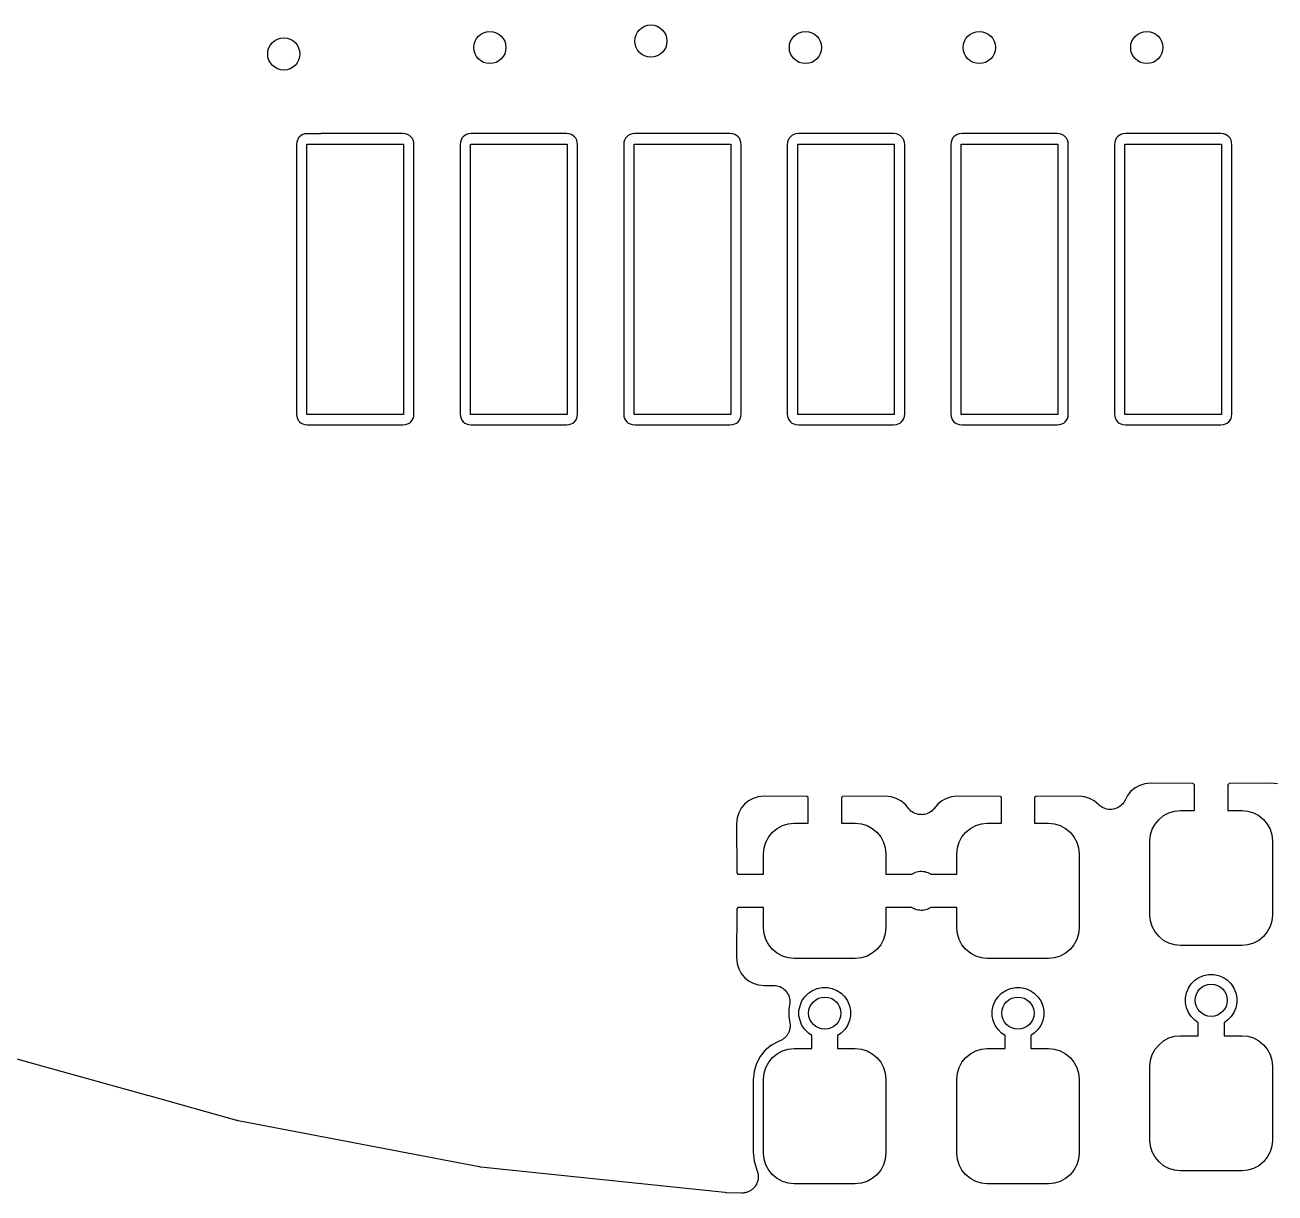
# Model space of a CAD drawing. Extents: x 115.8 to 161.5, y -138.1 to -92.5.
# Drawn here: x 131.79 to 141.5, y -138.1 to -129.03 of the extents above; entities that cross this region are included whole.
import ezdxf

# ---------------------------------------------------------------- set-up
doc = ezdxf.new("R2010")
doc.units = 0
doc.layers.add('BLACK', color=7, linetype='CONTINUOUS')

msp = doc.modelspace()

# ---------------------------------------------------------------- linework, layer by layer
at = {"layer": 'BLACK', "linetype": 'CONTINUOUS'}
for p, q in [((133.901, -129.934), (133.9, -129.951)), ((133.906, -129.919), (133.901, -129.934)), ((133.911, -129.909), (133.906, -129.919)), ((133.913, -129.905), (133.911, -129.909)), ((133.92, -129.897), (133.913, -129.905)), ((133.923, -129.893), (133.92, -129.897)), ((133.935, -129.883), (133.923, -129.893)), ((133.936, -129.883), (133.935, -129.883)), ((133.949, -129.876), (133.936, -129.883)), ((133.964, -129.871), (133.949, -129.876)), ((133.981, -129.87), (133.964, -129.871)), ((134.087, -129.87), (133.981, -129.87)), ((134.088, -129.869), (134.087, -129.87)), ((134.09, -129.869), (134.088, -129.869)), ((134.091, -129.869), (134.09, -129.869)), ((134.09, -129.869), (134.09, -129.869)), ((134.09, -129.869), (134.09, -129.869)), ((134.724, -129.869), (134.091, -129.869)), ((134.746, -129.871), (134.724, -129.869)), ((134.761, -129.876), (134.746, -129.871)), ((134.775, -129.883), (134.761, -129.876)), ((134.787, -129.893), (134.775, -129.883)), ((134.797, -129.905), (134.787, -129.893)), ((134.804, -129.919), (134.797, -129.905)), ((134.809, -129.934), (134.804, -129.919)), ((134.811, -129.956), (134.809, -129.934)), ((135.171, -129.934), (135.169, -129.956)), ((135.176, -129.919), (135.171, -129.934)), ((135.183, -129.905), (135.176, -129.919)), ((135.193, -129.893), (135.183, -129.905)), ((135.205, -129.883), (135.193, -129.893)), ((135.219, -129.876), (135.205, -129.883)), ((135.234, -129.871), (135.219, -129.876)), ((135.256, -129.869), (135.234, -129.871)), ((135.994, -129.869), (135.256, -129.869)), ((136.016, -129.871), (135.994, -129.869)), ((136.031, -129.876), (136.016, -129.871)), ((136.045, -129.883), (136.031, -129.876)), ((136.057, -129.893), (136.045, -129.883)), ((136.067, -129.905), (136.057, -129.893)), ((136.074, -129.919), (136.067, -129.905)), ((136.079, -129.934), (136.074, -129.919)), ((136.081, -129.956), (136.079, -129.934)), ((136.441, -129.934), (136.439, -129.956)), ((136.446, -129.919), (136.441, -129.934)), ((136.453, -129.905), (136.446, -129.919)), ((136.463, -129.893), (136.453, -129.905)), ((136.475, -129.883), (136.463, -129.893)), ((136.489, -129.876), (136.475, -129.883)), ((136.504, -129.871), (136.489, -129.876)), ((136.526, -129.869), (136.504, -129.871)), ((137.264, -129.869), (136.526, -129.869)), ((137.286, -129.871), (137.264, -129.869)), ((137.301, -129.876), (137.286, -129.871)), ((137.315, -129.883), (137.301, -129.876)), ((137.327, -129.893), (137.315, -129.883)), ((137.337, -129.905), (137.327, -129.893)), ((137.344, -129.919), (137.337, -129.905)), ((137.349, -129.934), (137.344, -129.919)), ((137.351, -129.956), (137.349, -129.934)), ((137.711, -129.934), (137.709, -129.956)), ((137.716, -129.919), (137.711, -129.934)), ((137.723, -129.905), (137.716, -129.919)), ((137.733, -129.893), (137.723, -129.905)), ((137.745, -129.883), (137.733, -129.893)), ((137.759, -129.876), (137.745, -129.883)), ((137.774, -129.871), (137.759, -129.876)), ((137.796, -129.869), (137.774, -129.871)), ((138.534, -129.869), (137.796, -129.869)), ((138.556, -129.871), (138.534, -129.869)), ((138.571, -129.876), (138.556, -129.871)), ((138.585, -129.883), (138.571, -129.876)), ((138.597, -129.893), (138.585, -129.883)), ((138.607, -129.905), (138.597, -129.893)), ((138.614, -129.919), (138.607, -129.905)), ((138.619, -129.934), (138.614, -129.919)), ((138.621, -129.956), (138.619, -129.934)), ((138.981, -129.934), (138.979, -129.956)), ((138.986, -129.919), (138.981, -129.934)), ((138.993, -129.905), (138.986, -129.919)), ((139.003, -129.893), (138.993, -129.905)), ((139.015, -129.883), (139.003, -129.893)), ((139.029, -129.876), (139.015, -129.883)), ((139.044, -129.871), (139.029, -129.876)), ((139.066, -129.869), (139.044, -129.871)), ((139.804, -129.869), (139.066, -129.869)), ((139.826, -129.871), (139.804, -129.869)), ((139.841, -129.876), (139.826, -129.871)), ((139.855, -129.883), (139.841, -129.876)), ((139.867, -129.893), (139.855, -129.883)), ((139.877, -129.905), (139.867, -129.893)), ((139.884, -129.919), (139.877, -129.905)), ((139.889, -129.934), (139.884, -129.919)), ((139.891, -129.956), (139.889, -129.934)), ((140.251, -129.934), (140.249, -129.956)), ((140.256, -129.919), (140.251, -129.934)), ((140.263, -129.905), (140.256, -129.919)), ((140.273, -129.893), (140.263, -129.905)), ((140.285, -129.883), (140.273, -129.893)), ((140.299, -129.876), (140.285, -129.883)), ((140.314, -129.871), (140.299, -129.876)), ((140.336, -129.869), (140.314, -129.871)), ((141.074, -129.869), (140.336, -129.869)), ((141.096, -129.871), (141.074, -129.869)), ((141.111, -129.876), (141.096, -129.871)), ((141.125, -129.883), (141.111, -129.876)), ((141.137, -129.893), (141.125, -129.883)), ((141.147, -129.905), (141.137, -129.893)), ((141.154, -129.919), (141.147, -129.905)), ((141.159, -129.934), (141.154, -129.919)), ((141.161, -129.956), (141.159, -129.934)), ((133.9, -129.951), (133.9, -132.049)), ((133.98, -132.05), (133.98, -129.95)), ((133.98, -129.95), (134.73, -129.95)), ((134.73, -129.95), (134.73, -132.05)), ((134.811, -132.044), (134.811, -129.956)), ((135.169, -129.956), (135.169, -132.044)), ((135.25, -132.05), (135.25, -129.95)), ((135.25, -129.95), (136, -129.95)), ((136, -129.95), (136, -132.05)), ((136.081, -132.044), (136.081, -129.956)), ((136.439, -129.956), (136.439, -132.044)), ((136.52, -132.05), (136.52, -129.95)), ((136.52, -129.95), (137.27, -129.95)), ((137.27, -129.95), (137.27, -132.05)), ((137.351, -132.044), (137.351, -129.956)), ((137.709, -129.956), (137.709, -132.044)), ((137.79, -132.05), (137.79, -129.95)), ((137.79, -129.95), (138.54, -129.95)), ((138.54, -129.95), (138.54, -132.05)), ((138.621, -132.044), (138.621, -129.956)), ((138.979, -129.956), (138.979, -132.044)), ((139.06, -132.05), (139.06, -129.95)), ((139.06, -129.95), (139.81, -129.95)), ((139.81, -129.95), (139.81, -132.05)), ((139.891, -132.044), (139.891, -129.956)), ((140.249, -129.956), (140.249, -132.044)), ((140.33, -132.05), (140.33, -129.95)), ((140.33, -129.95), (141.08, -129.95)), ((141.08, -129.95), (141.08, -132.05)), ((141.161, -132.044), (141.161, -129.956)), ((133.9, -132.049), (133.901, -132.066)), ((133.901, -132.066), (133.906, -132.081)), ((134.73, -132.05), (133.98, -132.05)), ((134.804, -132.081), (134.809, -132.066)), ((134.809, -132.066), (134.811, -132.044)), ((135.169, -132.044), (135.171, -132.066)), ((135.171, -132.066), (135.176, -132.081)), ((136, -132.05), (135.25, -132.05)), ((136.074, -132.081), (136.079, -132.066)), ((136.079, -132.066), (136.081, -132.044)), ((136.439, -132.044), (136.441, -132.066)), ((136.441, -132.066), (136.446, -132.081)), ((137.27, -132.05), (136.52, -132.05)), ((137.344, -132.081), (137.349, -132.066)), ((137.349, -132.066), (137.351, -132.044)), ((137.709, -132.044), (137.711, -132.066)), ((137.711, -132.066), (137.716, -132.081)), ((138.54, -132.05), (137.79, -132.05)), ((138.614, -132.081), (138.619, -132.066)), ((138.619, -132.066), (138.621, -132.044)), ((138.979, -132.044), (138.981, -132.066)), ((138.981, -132.066), (138.986, -132.081)), ((139.81, -132.05), (139.06, -132.05)), ((139.884, -132.081), (139.889, -132.066)), ((139.889, -132.066), (139.891, -132.044)), ((140.249, -132.044), (140.251, -132.066)), ((140.251, -132.066), (140.256, -132.081)), ((141.08, -132.05), (140.33, -132.05)), ((141.154, -132.081), (141.159, -132.066)), ((141.159, -132.066), (141.161, -132.044)), ((133.906, -132.081), (133.906, -132.081)), ((133.906, -132.081), (133.913, -132.094)), ((133.913, -132.094), (133.913, -132.095)), ((133.913, -132.095), (133.919, -132.102)), ((133.919, -132.102), (133.923, -132.107)), ((133.923, -132.107), (133.935, -132.117)), ((133.935, -132.117), (133.949, -132.124)), ((133.949, -132.124), (133.964, -132.129)), ((133.964, -132.129), (133.981, -132.13)), ((133.981, -132.13), (134.087, -132.13)), ((134.087, -132.13), (134.087, -132.13)), ((134.087, -132.13), (134.087, -132.13)), ((134.087, -132.13), (134.089, -132.131)), ((134.089, -132.131), (134.09, -132.131)), ((134.09, -132.131), (134.09, -132.131)), ((134.09, -132.131), (134.09, -132.131)), ((134.09, -132.131), (134.091, -132.131)), ((134.091, -132.131), (134.724, -132.131)), ((134.724, -132.131), (134.746, -132.129)), ((134.746, -132.129), (134.761, -132.124)), ((134.761, -132.124), (134.775, -132.117)), ((134.775, -132.117), (134.787, -132.107)), ((134.787, -132.107), (134.797, -132.095)), ((134.797, -132.095), (134.804, -132.081)), ((135.176, -132.081), (135.183, -132.095)), ((135.183, -132.095), (135.193, -132.107)), ((135.193, -132.107), (135.205, -132.117)), ((135.205, -132.117), (135.219, -132.124)), ((135.219, -132.124), (135.234, -132.129)), ((135.234, -132.129), (135.256, -132.131)), ((135.256, -132.131), (135.994, -132.131)), ((135.994, -132.131), (136.016, -132.129)), ((136.016, -132.129), (136.031, -132.124)), ((136.031, -132.124), (136.045, -132.117)), ((136.045, -132.117), (136.057, -132.107)), ((136.057, -132.107), (136.067, -132.095)), ((136.067, -132.095), (136.074, -132.081)), ((136.446, -132.081), (136.453, -132.095)), ((136.453, -132.095), (136.463, -132.107)), ((136.463, -132.107), (136.475, -132.117)), ((136.475, -132.117), (136.489, -132.124)), ((136.489, -132.124), (136.504, -132.129)), ((136.504, -132.129), (136.526, -132.131)), ((136.526, -132.131), (137.264, -132.131)), ((137.264, -132.131), (137.286, -132.129)), ((137.286, -132.129), (137.301, -132.124)), ((137.301, -132.124), (137.315, -132.117)), ((137.315, -132.117), (137.327, -132.107)), ((137.327, -132.107), (137.337, -132.095)), ((137.337, -132.095), (137.344, -132.081)), ((137.716, -132.081), (137.723, -132.095)), ((137.723, -132.095), (137.733, -132.107)), ((137.733, -132.107), (137.745, -132.117)), ((137.745, -132.117), (137.759, -132.124)), ((137.759, -132.124), (137.774, -132.129)), ((137.774, -132.129), (137.796, -132.131)), ((137.796, -132.131), (138.534, -132.131)), ((138.534, -132.131), (138.556, -132.129)), ((138.556, -132.129), (138.571, -132.124)), ((138.571, -132.124), (138.585, -132.117)), ((138.585, -132.117), (138.597, -132.107)), ((138.597, -132.107), (138.607, -132.095)), ((138.607, -132.095), (138.614, -132.081)), ((138.986, -132.081), (138.993, -132.095)), ((138.993, -132.095), (139.003, -132.107)), ((139.003, -132.107), (139.015, -132.117)), ((139.015, -132.117), (139.029, -132.124)), ((139.029, -132.124), (139.044, -132.129)), ((139.044, -132.129), (139.066, -132.131)), ((139.066, -132.131), (139.804, -132.131)), ((139.804, -132.131), (139.826, -132.129)), ((139.826, -132.129), (139.841, -132.124)), ((139.841, -132.124), (139.855, -132.117)), ((139.855, -132.117), (139.867, -132.107)), ((139.867, -132.107), (139.877, -132.095)), ((139.877, -132.095), (139.884, -132.081)), ((140.256, -132.081), (140.263, -132.095)), ((140.263, -132.095), (140.273, -132.107)), ((140.273, -132.107), (140.285, -132.117)), ((140.285, -132.117), (140.299, -132.124)), ((140.299, -132.124), (140.314, -132.129)), ((140.314, -132.129), (140.336, -132.131)), ((140.336, -132.131), (141.074, -132.131)), ((141.074, -132.131), (141.096, -132.129)), ((141.096, -132.129), (141.111, -132.124)), ((141.111, -132.124), (141.125, -132.117)), ((141.125, -132.117), (141.137, -132.107)), ((141.137, -132.107), (141.147, -132.095)), ((141.147, -132.095), (141.154, -132.081)), ((140.377, -134.977), (140.351, -135.009)), ((140.409, -134.951), (140.377, -134.977)), ((140.445, -134.932), (140.409, -134.951)), ((140.484, -134.92), (140.445, -134.932)), ((140.531, -134.915), (140.484, -134.92)), ((140.861, -134.917), (140.531, -134.915)), ((140.871, -134.926), (140.861, -134.917)), ((140.871, -135.125), (140.871, -134.926)), ((141.139, -134.917), (141.129, -134.926)), ((141.129, -134.926), (141.129, -135.125)), ((141.469, -134.915), (141.139, -134.917)), ((141.516, -134.92), (141.469, -134.915)), ((137.377, -135.077), (137.351, -135.109)), ((137.409, -135.051), (137.377, -135.077)), ((137.445, -135.032), (137.409, -135.051)), ((137.484, -135.02), (137.445, -135.032)), ((137.531, -135.015), (137.484, -135.02)), ((137.861, -135.017), (137.531, -135.015)), ((137.871, -135.026), (137.861, -135.017)), ((137.871, -135.225), (137.871, -135.026)), ((138.139, -135.017), (138.129, -135.026)), ((138.129, -135.026), (138.129, -135.225)), ((138.469, -135.015), (138.139, -135.017)), ((138.516, -135.02), (138.469, -135.015)), ((138.555, -135.032), (138.516, -135.02)), ((138.591, -135.051), (138.555, -135.032)), ((138.623, -135.077), (138.591, -135.051)), ((138.652, -135.113), (138.623, -135.077)), ((138.877, -135.077), (138.848, -135.113)), ((138.909, -135.051), (138.877, -135.077)), ((138.945, -135.032), (138.909, -135.051)), ((138.984, -135.02), (138.945, -135.032)), ((139.031, -135.015), (138.984, -135.02)), ((139.361, -135.017), (139.031, -135.015)), ((139.371, -135.026), (139.361, -135.017)), ((139.371, -135.225), (139.371, -135.026)), ((139.639, -135.017), (139.629, -135.026)), ((139.629, -135.026), (139.629, -135.225)), ((139.969, -135.015), (139.639, -135.017)), ((140.016, -135.02), (139.969, -135.015)), ((140.055, -135.032), (140.016, -135.02)), ((140.091, -135.051), (140.055, -135.032)), ((140.128, -135.081), (140.091, -135.051)), ((140.135, -135.089), (140.128, -135.081)), ((140.305, -135.082), (140.296, -135.09)), ((140.314, -135.073), (140.305, -135.082)), ((140.321, -135.063), (140.314, -135.073)), ((140.314, -135.073), (140.314, -135.073)), ((140.314, -135.073), (140.314, -135.073)), ((140.328, -135.053), (140.321, -135.063)), ((140.329, -135.051), (140.328, -135.052)), ((140.328, -135.052), (140.328, -135.052)), ((140.328, -135.052), (140.328, -135.052)), ((140.328, -135.052), (140.328, -135.053)), ((140.351, -135.009), (140.329, -135.051)), ((137.332, -135.145), (137.32, -135.184)), ((137.351, -135.109), (137.332, -135.145)), ((138.66, -135.121), (138.652, -135.113)), ((138.669, -135.13), (138.66, -135.121)), ((138.679, -135.137), (138.669, -135.13)), ((138.669, -135.13), (138.669, -135.13)), ((138.669, -135.13), (138.669, -135.13)), ((138.689, -135.144), (138.679, -135.137)), ((138.69, -135.144), (138.689, -135.144)), ((138.701, -135.149), (138.69, -135.144)), ((138.69, -135.144), (138.69, -135.144)), ((138.712, -135.153), (138.701, -135.149)), ((138.713, -135.153), (138.712, -135.153)), ((138.712, -135.153), (138.712, -135.153)), ((138.725, -135.156), (138.713, -135.153)), ((138.736, -135.158), (138.725, -135.156)), ((138.737, -135.158), (138.736, -135.158)), ((138.749, -135.158), (138.737, -135.158)), ((138.737, -135.158), (138.737, -135.158)), ((138.761, -135.159), (138.749, -135.158)), ((138.762, -135.158), (138.761, -135.159)), ((138.774, -135.156), (138.762, -135.158)), ((138.762, -135.158), (138.762, -135.158)), ((138.785, -135.154), (138.774, -135.156)), ((138.786, -135.154), (138.785, -135.154)), ((138.797, -135.149), (138.786, -135.154)), ((138.786, -135.154), (138.786, -135.154)), ((138.808, -135.145), (138.797, -135.149)), ((138.809, -135.145), (138.808, -135.145)), ((138.819, -135.138), (138.809, -135.144)), ((138.809, -135.144), (138.809, -135.145)), ((138.829, -135.131), (138.819, -135.138)), ((138.83, -135.131), (138.829, -135.131)), ((138.838, -135.122), (138.83, -135.131)), ((138.83, -135.131), (138.83, -135.131)), ((138.847, -135.114), (138.838, -135.122)), ((138.848, -135.113), (138.847, -135.114)), ((138.848, -135.113), (138.848, -135.113)), ((138.848, -135.113), (138.848, -135.113)), ((138.848, -135.113), (138.848, -135.113)), ((140.136, -135.089), (140.135, -135.089)), ((140.146, -135.096), (140.136, -135.089)), ((140.136, -135.089), (140.136, -135.089)), ((140.156, -135.103), (140.146, -135.096)), ((140.157, -135.103), (140.156, -135.103)), ((140.156, -135.103), (140.156, -135.103)), ((140.168, -135.108), (140.157, -135.103)), ((140.179, -135.113), (140.168, -135.108)), ((140.191, -135.115), (140.179, -135.113)), ((140.179, -135.113), (140.179, -135.113)), ((140.179, -135.113), (140.179, -135.113)), ((140.203, -135.118), (140.191, -135.115)), ((140.204, -135.118), (140.203, -135.118)), ((140.203, -135.118), (140.203, -135.118)), ((140.216, -135.118), (140.204, -135.118)), ((140.228, -135.118), (140.216, -135.118)), ((140.24, -135.115), (140.228, -135.118)), ((140.228, -135.118), (140.228, -135.118)), ((140.228, -135.118), (140.228, -135.118)), ((140.252, -135.113), (140.24, -135.115)), ((140.253, -135.113), (140.252, -135.113)), ((140.252, -135.113), (140.252, -135.113)), ((140.264, -135.108), (140.253, -135.113)), ((140.275, -135.104), (140.264, -135.108)), ((140.276, -135.104), (140.275, -135.104)), ((140.275, -135.104), (140.275, -135.104)), ((140.286, -135.097), (140.276, -135.104)), ((140.296, -135.09), (140.286, -135.097)), ((140.296, -135.09), (140.296, -135.09)), ((140.296, -135.09), (140.296, -135.09)), ((140.595, -135.195), (140.631, -135.165)), ((140.631, -135.165), (140.672, -135.143)), ((140.672, -135.143), (140.716, -135.13)), ((140.716, -135.13), (140.762, -135.125)), ((140.762, -135.125), (140.871, -135.125)), ((141.129, -135.125), (141.237, -135.125)), ((141.237, -135.125), (141.284, -135.13)), ((141.284, -135.13), (141.328, -135.143)), ((141.328, -135.143), (141.369, -135.165)), ((141.369, -135.165), (141.405, -135.195)), ((137.32, -135.184), (137.315, -135.231)), ((137.315, -135.231), (137.317, -135.611)), ((137.595, -135.295), (137.631, -135.265)), ((137.631, -135.265), (137.672, -135.243)), ((137.672, -135.243), (137.716, -135.23)), ((137.716, -135.23), (137.762, -135.225)), ((137.762, -135.225), (137.871, -135.225)), ((138.129, -135.225), (138.237, -135.225)), ((138.237, -135.225), (138.284, -135.23)), ((138.284, -135.23), (138.328, -135.243)), ((138.328, -135.243), (138.369, -135.265)), ((138.369, -135.265), (138.405, -135.295)), ((139.095, -135.295), (139.131, -135.265)), ((139.131, -135.265), (139.172, -135.243)), ((139.172, -135.243), (139.216, -135.23)), ((139.216, -135.23), (139.262, -135.225)), ((139.262, -135.225), (139.371, -135.225)), ((139.629, -135.225), (139.737, -135.225)), ((139.737, -135.225), (139.784, -135.23)), ((139.784, -135.23), (139.828, -135.243)), ((139.828, -135.243), (139.869, -135.265)), ((139.869, -135.265), (139.905, -135.295)), ((140.53, -135.316), (140.543, -135.272)), ((140.543, -135.272), (140.565, -135.231)), ((140.565, -135.231), (140.595, -135.195)), ((141.405, -135.195), (141.435, -135.231)), ((141.435, -135.231), (141.457, -135.272)), ((141.457, -135.272), (141.47, -135.316)), ((137.53, -135.416), (137.543, -135.372)), ((137.543, -135.372), (137.565, -135.331)), ((137.565, -135.331), (137.595, -135.295)), ((138.405, -135.295), (138.435, -135.331)), ((138.435, -135.331), (138.457, -135.372)), ((138.457, -135.372), (138.47, -135.416)), ((139.03, -135.416), (139.043, -135.372)), ((139.043, -135.372), (139.065, -135.331)), ((139.065, -135.331), (139.095, -135.295)), ((139.905, -135.295), (139.935, -135.331)), ((139.935, -135.331), (139.957, -135.372)), ((139.957, -135.372), (139.97, -135.416)), ((140.525, -135.362), (140.53, -135.316)), ((140.525, -135.938), (140.525, -135.362)), ((141.47, -135.316), (141.475, -135.362)), ((141.475, -135.362), (141.475, -135.938)), ((137.525, -135.463), (137.53, -135.416)), ((137.525, -135.621), (137.525, -135.463)), ((138.47, -135.416), (138.475, -135.463)), ((138.475, -135.463), (138.475, -135.621)), ((139.025, -135.463), (139.03, -135.416)), ((139.025, -135.621), (139.025, -135.463)), ((139.97, -135.416), (139.975, -135.463)), ((139.975, -135.463), (139.975, -136.037)), ((137.317, -135.611), (137.326, -135.621)), ((137.326, -135.621), (137.525, -135.621)), ((138.475, -135.621), (138.677, -135.621)), ((138.677, -135.621), (138.68, -135.618)), ((138.68, -135.618), (138.68, -135.618)), ((138.68, -135.618), (138.681, -135.618)), ((138.681, -135.618), (138.691, -135.612)), ((138.691, -135.612), (138.702, -135.607)), ((138.702, -135.607), (138.703, -135.606)), ((138.702, -135.607), (138.702, -135.607)), ((138.703, -135.606), (138.714, -135.603)), ((138.714, -135.603), (138.726, -135.6)), ((138.726, -135.6), (138.727, -135.599)), ((138.726, -135.6), (138.726, -135.6)), ((138.727, -135.599), (138.739, -135.598)), ((138.739, -135.598), (138.75, -135.597)), ((138.75, -135.597), (138.751, -135.597)), ((138.751, -135.597), (138.751, -135.597)), ((138.751, -135.597), (138.763, -135.599)), ((138.763, -135.599), (138.775, -135.6)), ((138.775, -135.6), (138.776, -135.6)), ((138.776, -135.6), (138.776, -135.6)), ((138.776, -135.6), (138.787, -135.604)), ((138.787, -135.604), (138.799, -135.607)), ((138.799, -135.607), (138.799, -135.607)), ((138.799, -135.607), (138.8, -135.607)), ((138.8, -135.607), (138.81, -135.613)), ((138.81, -135.613), (138.821, -135.619)), ((138.821, -135.619), (138.821, -135.619)), ((138.821, -135.619), (138.821, -135.619)), ((138.821, -135.619), (138.824, -135.621)), ((138.824, -135.621), (139.025, -135.621)), ((137.317, -135.889), (137.315, -136.269)), ((137.326, -135.879), (137.317, -135.889)), ((137.525, -135.879), (137.326, -135.879)), ((137.525, -136.037), (137.525, -135.879)), ((138.676, -135.879), (138.475, -135.879)), ((138.475, -135.879), (138.475, -136.037)), ((138.679, -135.881), (138.676, -135.879)), ((138.69, -135.887), (138.679, -135.881)), ((138.679, -135.881), (138.679, -135.881)), ((138.679, -135.881), (138.679, -135.881)), ((138.7, -135.893), (138.69, -135.887)), ((138.701, -135.893), (138.7, -135.893)), ((138.713, -135.897), (138.701, -135.893)), ((138.701, -135.893), (138.701, -135.893)), ((138.724, -135.9), (138.713, -135.897)), ((138.725, -135.9), (138.724, -135.9)), ((138.724, -135.9), (138.724, -135.9)), ((138.737, -135.901), (138.725, -135.9)), ((138.749, -135.903), (138.737, -135.901)), ((138.75, -135.903), (138.749, -135.903)), ((138.749, -135.903), (138.749, -135.903)), ((138.762, -135.902), (138.75, -135.903)), ((138.773, -135.901), (138.762, -135.902)), ((138.774, -135.9), (138.773, -135.901)), ((138.786, -135.897), (138.774, -135.9)), ((138.774, -135.9), (138.774, -135.9)), ((138.797, -135.894), (138.786, -135.897)), ((138.798, -135.893), (138.797, -135.894)), ((138.809, -135.888), (138.798, -135.893)), ((138.798, -135.893), (138.798, -135.893)), ((138.819, -135.882), (138.809, -135.888)), ((138.82, -135.882), (138.819, -135.882)), ((138.823, -135.879), (138.82, -135.882)), ((138.82, -135.882), (138.82, -135.882)), ((139.025, -135.879), (138.823, -135.879)), ((139.025, -136.037), (139.025, -135.879)), ((140.53, -135.984), (140.525, -135.938)), ((141.475, -135.938), (141.47, -135.984)), ((137.53, -136.084), (137.525, -136.037)), ((138.475, -136.037), (138.47, -136.084)), ((139.03, -136.084), (139.025, -136.037)), ((139.975, -136.037), (139.97, -136.084)), ((140.543, -136.028), (140.53, -135.984)), ((140.565, -136.069), (140.543, -136.028)), ((141.457, -136.028), (141.435, -136.069)), ((141.47, -135.984), (141.457, -136.028)), ((137.543, -136.128), (137.53, -136.084)), ((137.565, -136.169), (137.543, -136.128)), ((138.457, -136.128), (138.435, -136.169)), ((138.47, -136.084), (138.457, -136.128)), ((139.043, -136.128), (139.03, -136.084)), ((139.065, -136.169), (139.043, -136.128)), ((139.957, -136.128), (139.935, -136.169)), ((139.97, -136.084), (139.957, -136.128)), ((140.595, -136.105), (140.565, -136.069)), ((140.631, -136.135), (140.595, -136.105)), ((140.672, -136.157), (140.631, -136.135)), ((141.369, -136.135), (141.328, -136.157)), ((141.405, -136.105), (141.369, -136.135)), ((141.435, -136.069), (141.405, -136.105)), ((137.595, -136.205), (137.565, -136.169)), ((137.631, -136.235), (137.595, -136.205)), ((137.672, -136.257), (137.631, -136.235)), ((138.369, -136.235), (138.328, -136.257)), ((138.405, -136.205), (138.369, -136.235)), ((138.435, -136.169), (138.405, -136.205)), ((139.095, -136.205), (139.065, -136.169)), ((139.131, -136.235), (139.095, -136.205)), ((139.172, -136.257), (139.131, -136.235)), ((139.869, -136.235), (139.828, -136.257)), ((139.905, -136.205), (139.869, -136.235)), ((139.935, -136.169), (139.905, -136.205)), ((140.716, -136.17), (140.672, -136.157)), ((140.762, -136.175), (140.716, -136.17)), ((141.237, -136.175), (140.762, -136.175)), ((141.284, -136.17), (141.237, -136.175)), ((141.328, -136.157), (141.284, -136.17)), ((137.315, -136.269), (137.32, -136.316)), ((137.32, -136.316), (137.332, -136.355)), ((137.716, -136.27), (137.672, -136.257)), ((137.762, -136.275), (137.716, -136.27)), ((138.237, -136.275), (137.762, -136.275)), ((138.284, -136.27), (138.237, -136.275)), ((138.328, -136.257), (138.284, -136.27)), ((139.216, -136.27), (139.172, -136.257)), ((139.262, -136.275), (139.216, -136.27)), ((139.737, -136.275), (139.262, -136.275)), ((139.784, -136.27), (139.737, -136.275)), ((139.828, -136.257), (139.784, -136.27)), ((137.332, -136.355), (137.351, -136.391)), ((137.351, -136.391), (137.377, -136.423)), ((137.377, -136.423), (137.409, -136.449)), ((140.845, -136.473), (140.873, -136.445)), ((140.873, -136.445), (140.905, -136.423)), ((140.905, -136.423), (140.942, -136.408)), ((140.942, -136.408), (140.98, -136.4)), ((140.98, -136.4), (141.02, -136.4)), ((141.02, -136.4), (141.058, -136.408)), ((141.058, -136.408), (141.095, -136.423)), ((141.095, -136.423), (141.127, -136.445)), ((141.127, -136.445), (141.155, -136.473)), ((137.409, -136.449), (137.445, -136.468)), ((137.445, -136.468), (137.484, -136.48)), ((137.484, -136.48), (137.531, -136.485)), ((137.531, -136.485), (137.602, -136.484)), ((137.602, -136.484), (137.604, -136.484)), ((137.604, -136.484), (137.604, -136.484)), ((137.604, -136.484), (137.604, -136.484)), ((137.604, -136.484), (137.604, -136.484)), ((137.604, -136.484), (137.616, -136.486)), ((137.616, -136.486), (137.628, -136.487)), ((137.628, -136.487), (137.628, -136.487)), ((137.628, -136.487), (137.629, -136.487)), ((137.629, -136.487), (137.64, -136.491)), ((137.64, -136.491), (137.652, -136.494)), ((137.652, -136.494), (137.652, -136.494)), ((137.652, -136.494), (137.652, -136.494)), ((137.652, -136.494), (137.663, -136.5)), ((137.663, -136.5), (137.674, -136.506)), ((137.674, -136.506), (137.674, -136.506)), ((137.674, -136.506), (137.674, -136.506)), ((137.674, -136.506), (137.683, -136.514)), ((137.683, -136.514), (137.693, -136.522)), ((137.693, -136.522), (137.693, -136.522)), ((137.693, -136.522), (137.693, -136.522)), ((137.693, -136.522), (137.701, -136.532)), ((137.701, -136.532), (137.709, -136.541)), ((137.709, -136.541), (137.709, -136.541)), ((137.709, -136.541), (137.709, -136.541)), ((137.709, -136.541), (137.714, -136.552)), ((137.873, -136.545), (137.905, -136.523)), ((137.905, -136.523), (137.942, -136.508)), ((137.942, -136.508), (137.98, -136.5)), ((137.98, -136.5), (138.02, -136.5)), ((138.02, -136.5), (138.058, -136.508)), ((138.058, -136.508), (138.095, -136.523)), ((138.095, -136.523), (138.127, -136.545)), ((139.373, -136.545), (139.405, -136.523)), ((139.405, -136.523), (139.442, -136.508)), ((139.442, -136.508), (139.48, -136.5)), ((139.48, -136.5), (139.52, -136.5)), ((139.52, -136.5), (139.558, -136.508)), ((139.558, -136.508), (139.595, -136.523)), ((139.595, -136.523), (139.627, -136.545)), ((140.8, -136.58), (140.808, -136.542)), ((140.808, -136.542), (140.823, -136.505)), ((140.823, -136.505), (140.845, -136.473)), ((141.155, -136.473), (141.177, -136.505)), ((141.177, -136.505), (141.192, -136.542)), ((141.192, -136.542), (141.2, -136.58)), ((137.714, -136.552), (137.72, -136.563)), ((137.72, -136.563), (137.72, -136.563)), ((137.72, -136.563), (137.72, -136.563)), ((137.72, -136.563), (137.724, -136.575)), ((137.727, -136.636), (137.72, -136.672)), ((137.724, -136.575), (137.727, -136.587)), ((137.727, -136.587), (137.727, -136.587)), ((137.727, -136.587), (137.727, -136.587)), ((137.727, -136.587), (137.728, -136.599)), ((137.728, -136.624), (137.727, -136.636)), ((137.728, -136.599), (137.73, -136.611)), ((137.73, -136.612), (137.728, -136.624)), ((137.73, -136.611), (137.73, -136.612)), ((137.73, -136.612), (137.73, -136.612)), ((137.808, -136.642), (137.823, -136.605)), ((137.823, -136.605), (137.845, -136.573)), ((137.845, -136.573), (137.873, -136.545)), ((138.127, -136.545), (138.155, -136.573)), ((138.155, -136.573), (138.177, -136.605)), ((138.177, -136.605), (138.192, -136.642)), ((139.308, -136.642), (139.323, -136.605)), ((139.323, -136.605), (139.345, -136.573)), ((139.345, -136.573), (139.373, -136.545)), ((139.627, -136.545), (139.655, -136.573)), ((139.655, -136.573), (139.677, -136.605)), ((139.677, -136.605), (139.692, -136.642)), ((140.8, -136.62), (140.8, -136.58)), ((140.808, -136.658), (140.8, -136.62)), ((141.2, -136.62), (141.192, -136.658)), ((141.2, -136.58), (141.2, -136.62)), ((137.72, -136.672), (137.72, -136.728)), ((137.72, -136.728), (137.729, -136.772)), ((137.8, -136.68), (137.808, -136.642)), ((137.8, -136.72), (137.8, -136.68)), ((137.808, -136.758), (137.8, -136.72)), ((138.192, -136.642), (138.2, -136.68)), ((138.2, -136.72), (138.192, -136.758)), ((138.2, -136.68), (138.2, -136.72)), ((139.3, -136.68), (139.308, -136.642)), ((139.3, -136.72), (139.3, -136.68)), ((139.308, -136.758), (139.3, -136.72)), ((139.692, -136.642), (139.7, -136.68)), ((139.7, -136.72), (139.692, -136.758)), ((139.7, -136.68), (139.7, -136.72)), ((140.823, -136.695), (140.808, -136.658)), ((140.845, -136.727), (140.823, -136.695)), ((140.873, -136.755), (140.845, -136.727)), ((141.155, -136.727), (141.127, -136.755)), ((141.177, -136.695), (141.155, -136.727)), ((141.192, -136.658), (141.177, -136.695)), ((137.727, -136.829), (137.726, -136.835)), ((137.729, -136.823), (137.727, -136.829)), ((137.729, -136.772), (137.729, -136.774)), ((137.729, -136.774), (137.73, -136.78)), ((137.731, -136.81), (137.729, -136.817)), ((137.729, -136.817), (137.729, -136.823)), ((137.73, -136.78), (137.731, -136.785)), ((137.731, -136.785), (137.731, -136.792)), ((137.731, -136.792), (137.731, -136.799)), ((137.731, -136.799), (137.731, -136.805)), ((137.731, -136.805), (137.731, -136.81)), ((137.823, -136.795), (137.808, -136.758)), ((137.845, -136.827), (137.823, -136.795)), ((137.873, -136.855), (137.845, -136.827)), ((138.155, -136.827), (138.127, -136.855)), ((138.177, -136.795), (138.155, -136.827)), ((138.192, -136.758), (138.177, -136.795)), ((139.323, -136.795), (139.308, -136.758)), ((139.345, -136.827), (139.323, -136.795)), ((139.373, -136.855), (139.345, -136.827)), ((139.655, -136.827), (139.627, -136.855)), ((139.677, -136.795), (139.655, -136.827)), ((139.692, -136.758), (139.677, -136.795)), ((140.9, -136.774), (140.873, -136.755)), ((140.9, -136.875), (140.9, -136.774)), ((141.127, -136.755), (141.1, -136.774)), ((141.1, -136.774), (141.1, -136.875)), ((137.641, -136.919), (137.586, -136.948)), ((137.647, -136.917), (137.641, -136.919)), ((137.641, -136.919), (137.641, -136.919)), ((137.652, -136.915), (137.647, -136.917)), ((137.658, -136.912), (137.652, -136.915)), ((137.664, -136.909), (137.658, -136.912)), ((137.669, -136.906), (137.664, -136.909)), ((137.674, -136.903), (137.669, -136.906)), ((137.679, -136.899), (137.674, -136.903)), ((137.685, -136.895), (137.679, -136.899)), ((137.689, -136.891), (137.685, -136.895)), ((137.693, -136.888), (137.689, -136.891)), ((137.698, -136.883), (137.693, -136.888)), ((137.702, -136.878), (137.698, -136.883)), ((137.706, -136.873), (137.702, -136.878)), ((137.709, -136.869), (137.706, -136.873)), ((137.712, -136.863), (137.709, -136.869)), ((137.716, -136.857), (137.712, -136.863)), ((137.718, -136.852), (137.716, -136.857)), ((137.721, -136.847), (137.718, -136.852)), ((137.723, -136.841), (137.721, -136.847)), ((137.726, -136.835), (137.723, -136.841)), ((137.9, -136.874), (137.873, -136.855)), ((137.9, -136.975), (137.9, -136.874)), ((138.127, -136.855), (138.1, -136.874)), ((138.1, -136.874), (138.1, -136.975)), ((139.4, -136.874), (139.373, -136.855)), ((139.4, -136.975), (139.4, -136.874)), ((139.627, -136.855), (139.6, -136.874)), ((139.6, -136.874), (139.6, -136.975)), ((140.595, -136.945), (140.631, -136.915)), ((140.631, -136.915), (140.672, -136.893)), ((140.672, -136.893), (140.716, -136.88)), ((140.716, -136.88), (140.762, -136.875)), ((140.762, -136.875), (140.9, -136.875)), ((141.1, -136.875), (141.237, -136.875)), ((141.237, -136.875), (141.284, -136.88)), ((141.284, -136.88), (141.328, -136.893)), ((141.328, -136.893), (141.369, -136.915)), ((141.369, -136.915), (141.405, -136.945)), ((132.752, -137.343), (131.597, -137.02)), ((137.538, -136.988), (137.498, -137.036)), ((137.586, -136.948), (137.538, -136.988)), ((137.595, -137.045), (137.631, -137.015)), ((137.631, -137.015), (137.672, -136.993)), ((137.672, -136.993), (137.716, -136.98)), ((137.716, -136.98), (137.762, -136.975)), ((137.762, -136.975), (137.9, -136.975)), ((138.1, -136.975), (138.237, -136.975)), ((138.237, -136.975), (138.284, -136.98)), ((138.284, -136.98), (138.328, -136.993)), ((138.328, -136.993), (138.369, -137.015)), ((138.369, -137.015), (138.405, -137.045)), ((139.095, -137.045), (139.131, -137.015)), ((139.131, -137.015), (139.172, -136.993)), ((139.172, -136.993), (139.216, -136.98)), ((139.216, -136.98), (139.262, -136.975)), ((139.262, -136.975), (139.4, -136.975)), ((139.6, -136.975), (139.737, -136.975)), ((139.737, -136.975), (139.784, -136.98)), ((139.784, -136.98), (139.828, -136.993)), ((139.828, -136.993), (139.869, -137.015)), ((139.869, -137.015), (139.905, -137.045)), ((140.53, -137.066), (140.543, -137.022)), ((140.543, -137.022), (140.565, -136.981)), ((140.565, -136.981), (140.595, -136.945)), ((141.405, -136.945), (141.435, -136.981)), ((141.435, -136.981), (141.457, -137.022)), ((141.457, -137.022), (141.47, -137.066)), ((137.469, -137.091), (137.451, -137.15)), ((137.498, -137.036), (137.469, -137.091)), ((137.53, -137.166), (137.543, -137.122)), ((137.543, -137.122), (137.565, -137.081)), ((137.565, -137.081), (137.595, -137.045)), ((138.405, -137.045), (138.435, -137.081)), ((138.435, -137.081), (138.457, -137.122)), ((138.457, -137.122), (138.47, -137.166)), ((139.03, -137.166), (139.043, -137.122)), ((139.043, -137.122), (139.065, -137.081)), ((139.065, -137.081), (139.095, -137.045)), ((139.905, -137.045), (139.935, -137.081)), ((139.935, -137.081), (139.957, -137.122)), ((139.957, -137.122), (139.97, -137.166)), ((140.525, -137.112), (140.53, -137.066)), ((140.525, -137.688), (140.525, -137.112)), ((141.47, -137.066), (141.475, -137.112)), ((141.475, -137.112), (141.475, -137.688)), ((137.451, -137.15), (137.444, -137.219)), ((137.444, -137.219), (137.444, -137.781)), ((137.525, -137.213), (137.53, -137.166)), ((137.525, -137.787), (137.525, -137.213)), ((138.47, -137.166), (138.475, -137.213)), ((138.475, -137.213), (138.475, -137.787)), ((139.025, -137.213), (139.03, -137.166)), ((139.025, -137.787), (139.025, -137.213)), ((139.97, -137.166), (139.975, -137.213)), ((139.975, -137.213), (139.975, -137.787)), ((132.753, -137.343), (132.752, -137.343)), ((132.754, -137.343), (132.753, -137.343)), ((133.436, -137.534), (132.754, -137.343)), ((133.437, -137.534), (133.436, -137.534)), ((133.441, -137.535), (133.437, -137.534)), ((133.442, -137.535), (133.441, -137.535)), ((133.441, -137.535), (133.441, -137.535)), ((133.444, -137.536), (133.442, -137.535)), ((133.442, -137.535), (133.442, -137.535)), ((133.445, -137.536), (133.444, -137.536)), ((133.447, -137.536), (133.445, -137.536)), ((135.318, -137.893), (133.447, -137.536)), ((140.53, -137.734), (140.525, -137.688)), ((141.475, -137.688), (141.47, -137.734)), ((137.444, -137.781), (137.451, -137.85)), ((137.53, -137.834), (137.525, -137.787)), ((138.475, -137.787), (138.47, -137.834)), ((139.03, -137.834), (139.025, -137.787)), ((139.975, -137.787), (139.97, -137.834)), ((140.543, -137.778), (140.53, -137.734)), ((140.565, -137.819), (140.543, -137.778)), ((141.457, -137.778), (141.435, -137.819)), ((141.47, -137.734), (141.457, -137.778)), ((135.323, -137.894), (135.318, -137.893)), ((135.327, -137.895), (135.323, -137.894)), ((135.329, -137.895), (135.327, -137.895)), ((137.223, -138.094), (135.329, -137.895)), ((137.451, -137.85), (137.469, -137.909)), ((137.543, -137.878), (137.53, -137.834)), ((137.565, -137.919), (137.543, -137.878)), ((138.457, -137.878), (138.435, -137.919)), ((138.47, -137.834), (138.457, -137.878)), ((139.043, -137.878), (139.03, -137.834)), ((139.065, -137.919), (139.043, -137.878)), ((139.957, -137.878), (139.935, -137.919)), ((139.97, -137.834), (139.957, -137.878)), ((140.595, -137.855), (140.565, -137.819)), ((140.631, -137.885), (140.595, -137.855)), ((140.672, -137.907), (140.631, -137.885)), ((141.369, -137.885), (141.328, -137.907)), ((141.405, -137.855), (141.369, -137.885)), ((141.435, -137.819), (141.405, -137.855)), ((137.469, -137.909), (137.469, -137.91)), ((137.469, -137.91), (137.47, -137.912)), ((137.47, -137.912), (137.473, -137.919)), ((137.473, -137.919), (137.476, -137.925)), ((137.476, -137.925), (137.478, -137.93)), ((137.478, -137.93), (137.479, -137.935)), ((137.479, -137.935), (137.481, -137.942)), ((137.481, -137.942), (137.483, -137.949)), ((137.482, -137.991), (137.481, -137.998)), ((137.484, -137.984), (137.482, -137.991)), ((137.483, -137.949), (137.483, -137.954)), ((137.483, -137.954), (137.484, -137.959)), ((137.484, -137.959), (137.484, -137.967)), ((137.484, -137.967), (137.484, -137.974)), ((137.484, -137.974), (137.484, -137.979)), ((137.484, -137.979), (137.484, -137.984)), ((137.595, -137.955), (137.565, -137.919)), ((137.631, -137.985), (137.595, -137.955)), ((137.672, -138.007), (137.631, -137.985)), ((138.369, -137.985), (138.328, -138.007)), ((138.405, -137.955), (138.369, -137.985)), ((138.435, -137.919), (138.405, -137.955)), ((139.095, -137.955), (139.065, -137.919)), ((139.131, -137.985), (139.095, -137.955)), ((139.172, -138.007), (139.131, -137.985)), ((139.869, -137.985), (139.828, -138.007)), ((139.905, -137.955), (139.869, -137.985)), ((139.935, -137.919), (139.905, -137.955)), ((140.716, -137.92), (140.672, -137.907)), ((140.762, -137.925), (140.716, -137.92)), ((141.237, -137.925), (140.762, -137.925)), ((141.284, -137.92), (141.237, -137.925)), ((141.328, -137.907), (141.284, -137.92)), ((137.228, -138.094), (137.223, -138.094)), ((137.232, -138.095), (137.228, -138.094)), ((137.234, -138.095), (137.232, -138.095)), ((137.355, -138.097), (137.234, -138.095)), ((137.38, -138.095), (137.374, -138.096)), ((137.386, -138.093), (137.38, -138.095)), ((137.394, -138.092), (137.386, -138.093)), ((137.398, -138.09), (137.394, -138.092)), ((137.403, -138.089), (137.398, -138.09)), ((137.41, -138.085), (137.403, -138.089)), ((137.417, -138.083), (137.41, -138.085)), ((137.421, -138.08), (137.417, -138.083)), ((137.425, -138.077), (137.421, -138.08)), ((137.431, -138.073), (137.425, -138.077)), ((137.437, -138.069), (137.431, -138.073)), ((137.441, -138.065), (137.437, -138.069)), ((137.445, -138.062), (137.441, -138.065)), ((137.45, -138.057), (137.445, -138.062)), ((137.455, -138.052), (137.45, -138.057)), ((137.458, -138.047), (137.455, -138.052)), ((137.461, -138.043), (137.458, -138.047)), ((137.465, -138.037), (137.461, -138.043)), ((137.469, -138.031), (137.465, -138.037)), ((137.471, -138.026), (137.469, -138.031)), ((137.473, -138.022), (137.471, -138.026)), ((137.476, -138.015), (137.473, -138.022)), ((137.479, -138.008), (137.476, -138.015)), ((137.48, -138.003), (137.479, -138.008)), ((137.481, -137.998), (137.48, -138.003)), ((137.716, -138.02), (137.672, -138.007)), ((137.762, -138.025), (137.716, -138.02)), ((138.237, -138.025), (137.762, -138.025)), ((138.284, -138.02), (138.237, -138.025)), ((138.328, -138.007), (138.284, -138.02)), ((139.216, -138.02), (139.172, -138.007)), ((139.262, -138.025), (139.216, -138.02)), ((139.737, -138.025), (139.262, -138.025)), ((139.784, -138.02), (139.737, -138.025)), ((139.828, -138.007), (139.784, -138.02)), ((137.362, -138.097), (137.355, -138.097)), ((137.369, -138.097), (137.362, -138.097)), ((137.374, -138.096), (137.369, -138.097))]:
    msp.add_line(p, q, dxfattribs=at)
at = {"layer": 'BLACK'}
for centre in [(136.65, -129.15), (133.8, -129.25), (135.4, -129.2), (137.85, -129.2), (139.2, -129.2), (140.5, -129.2), (141, -136.6), (138, -136.7), (139.5, -136.7)]:
    msp.add_circle(centre, 0.125, dxfattribs=at)

doc.saveas('drawing.dxf')
